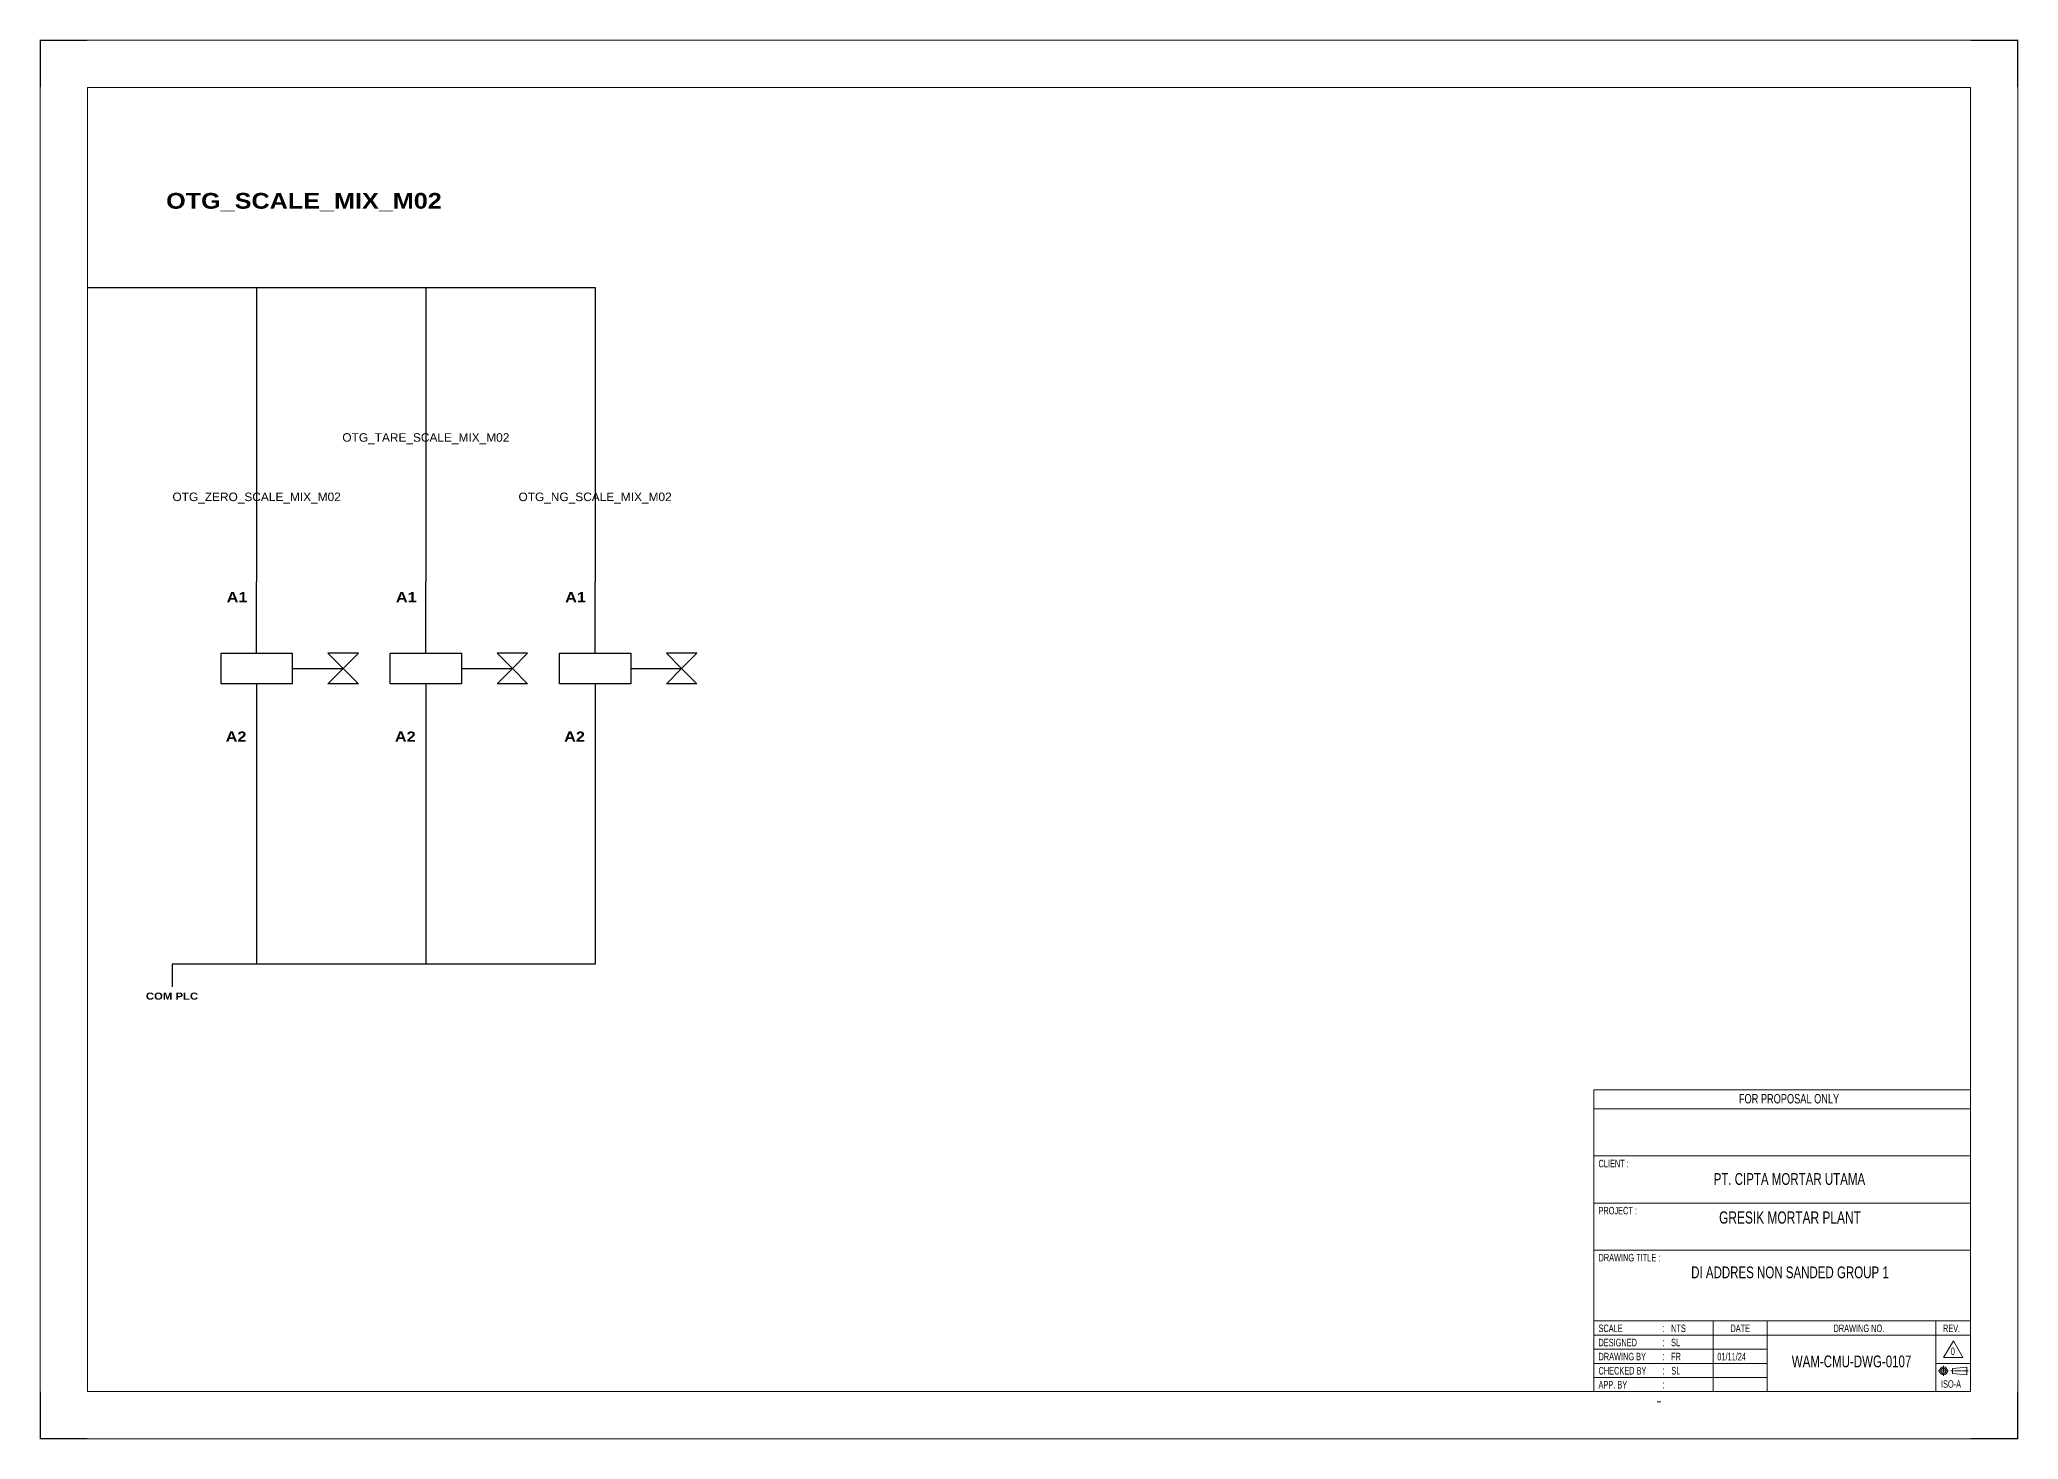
# Model space of a CAD drawing. Header units: centimetres. Extents: x 17259 to 54652, y 10858 to 53453.
# Drawn here: x 32814 to 39097, y 10858 to 15302 of the extents above; entities that cross this region are included whole.
import ezdxf
from ezdxf.enums import TextEntityAlignment as Align

# ---------------------------------------------------------------- set-up
doc = ezdxf.new("R2010")
doc.units = ezdxf.units.CM
doc.header["$MEASUREMENT"] = 0
doc.linetypes.add('CENTER', pattern=[2, 1.25, -0.25, 0.25, -0.25])
for name, color, linetype in [('1', 7, 'Continuous'), ('Etiket-Line-L', 7, 'Continuous'), ('EtIket-Line-S', 2, 'Continuous'), ('Etiket-Text-List0', 2, 'Continuous'), ('Etiket-Text-List1', 3, 'Continuous'), ('Etiket-Text-List2', 1, 'Continuous')]:
    doc.layers.add(name, color=color, linetype=linetype)
for name, color, linetype, lineweight in [('Center_line', 2, 'CENTER', 5), ('Etiket', 7, 'Continuous', 5), ('Object', 4, 'Continuous', 25)]:
    doc.layers.add(name, color=color, linetype=linetype, lineweight=lineweight)
doc.styles.add('Bold', font='ariblk.ttf', dxfattribs={"height": 25.4})
doc.styles.add('DIM', font='romans', dxfattribs={"height": 6.096})
doc.styles.get("Standard").update_dxf_attribs({"font": 'arial.ttf'})

# ---------------------------------------------------------------- blocks, each defined once
blk = doc.blocks.new('x5 Out Line')
at = {"const_width": 0.3}
for points in [[(9.65, 286.71), (0, 286.71), (0, 277.06)], [(405.45, 277.06), (405.45, 286.71), (395.8, 286.71)], [(0, 9.65), (0, 0), (9.65, 0)], [(405.45, 9.65), (405.45, 0), (395.8, 0)]]:
    blk.add_lwpolyline(points, dxfattribs=at)
at = {"lineweight": 15}
blk.add_lwpolyline([(395.8, 9.65), (395.8, 277.06), (9.65, 277.06), (9.65, 9.65)], close=True, dxfattribs=at)
at = {"layer": 'EtIket-Line-S', "lineweight": 9, "ltscale": 0.5}
blk.add_lwpolyline([(0, 0), (405.45, 0), (405.45, 286.71), (0, 286.71)], close=True, dxfattribs=at)
blk = doc.blocks.new('A$C6CDB76E5')
at = {"lineweight": 15}
for p, q in [((-196.2, 0), (-196.2, 157.1)), ((-196.2, 157.1), (0, 157.1)), ((0, 0), (0, 157.1)), ((-196.2, 147.3), (0, 147.3)), ((-196.2, 122.8), (0, 122.8)), ((-196.2, 98.2), (0, 98.2)), ((-196.2, 73.7), (0, 73.7)), ((-196.2, 36.8), (0, 36.8)), ((-134, 0), (-134, 36.8)), ((-105.9, 0), (-105.9, 36.8)), ((-18.1, 0), (-18.1, 36.8)), ((-196.2, 29.4), (0, 29.4)), ((-196.2, 22.1), (-105.9, 22.1)), ((-196.2, 14.7), (-105.9, 14.7)), ((-18.1, 14.7), (0, 14.7)), ((-196.2, 7.4), (-105.9, 7.4))]:
    blk.add_line(p, q, dxfattribs=at)
at = {"layer": 'Center_line', "lineweight": 13}
for p, q in [((-16.9, 10.8), (-11.3, 10.8)), ((-14.1, 13.5), (-14.1, 8)), ((-10.3, 10.8), (-1.2, 10.8))]:
    blk.add_line(p, q, dxfattribs=at)
at = {"layer": 'Etiket-Line-L', "lineweight": 15}
for p, q in [((0, 0), (0, 122.6)), ((-196.2, 0), (0, 0))]:
    blk.add_line(p, q, dxfattribs=at)
blk.add_lwpolyline([(-9, 26.4), (-4, 17.7), (-14.1, 17.7)], close=True, dxfattribs=at)
at = {"layer": 'Object', "lineweight": 15}
blk.add_lwpolyline([(-9.5, 9.5), (-1.9, 8.7), (-1.9, 12.8), (-9.5, 12)], close=True, dxfattribs=at)
for radius in [2.03, 1.27]:
    blk.add_circle((-14.1, 10.8), radius, dxfattribs=at)
at = {"layer": '1', "color": 3, "lineweight": 9, "width": 0.7}
blk.add_text('ISO-A', height=3.91, dxfattribs=at).set_placement((-15.4, 2))
at = {"layer": 'Etiket-Text-List0', "lineweight": 13, "width": 0.7}
for s, height, p in [('CLIENT :', 3.92, (-193.8, 116.8)), ('PROJECT :', 3.92, (-193.8, 92.3)), ('DRAWING TITLE :', 3.923, (-193.8, 67.8)), ('SCALE', 3.92, (-193.8, 31)), (':', 4.17, (-160.6, 31)), ('DATE', 3.92, (-125.1, 31)), ('DRAWING NO.', 3.923, (-71.4, 31)), ('REV.', 3.92, (-14.4, 31)), ('DESIGNED', 3.92, (-193.8, 23.6)), (':', 4.17, (-160.6, 23.6)), ('CHECKED BY ', 3.923, (-193.8, 8.9)), ('DRAWING BY', 3.92, (-193.8, 16.3)), (':', 4.17, (-160.6, 16.3)), (':', 4.17, (-160.6, 8.9)), ('APP. BY ', 3.92, (-193.8, 1.6)), (':', 4.17, (-160.6, 1.6))]:
    blk.add_text(s, height=height, dxfattribs=at).set_placement(p)
at = {"layer": 'Etiket-Text-List1', "lineweight": 9, "width": 0.7}
for tag, p in [('1:XXXX', (-156, 31)), ('EN', (-156, 23.6)), ('DD/MM/YY', (-131.3, 23.6)), ('1', (-10.3, 19.1)), ('EN', (-156, 16.3)), ('EN', (-155.8, 8.9)), ('DD/MM/YY', (-131.3, 16.3)), ('DD/MM/YY', (-131.3, 8.9)), ('EN', (-155.7, 1.6)), ('DD/MM/YY', (-131.3, 1.6))]:
    blk.add_attdef(tag, p, '', height=3.92, dxfattribs=at)
at = {"layer": 'Etiket-Text-List2', "lineweight": 13, "width": 0.7}
for tag, height, p in [('FOR FABRICATION', 4.9, (-94.6, 150.1)), ('CLIENT_NAME', 6.13, (-94.1, 107.7)), ('PROJECT_1', 4.9, (-94.1, 87.5)), ('PROJECT_2', 4.9, (-94.1, 79.2)), ('DRAWING_TITLE1', 6.13, (-94.1, 59)), ('DRAWING_TITLE2', 6.13, (-94.1, 49.9)), ('DRAWING_TITLE3', 6.13, (-94.1, 40.1)), ('LDP-X-XXX-AR-01', 6.13, (-62, 12.7))]:
    blk.add_attdef(tag, text='', height=height, dxfattribs=at).set_placement(p, align=Align.CENTER)

msp = doc.modelspace()

# ---------------------------------------------------------------- linework, layer by layer
at = {"color": 146, "ltscale": 50, "true_color": 0x105689}
for p, q in [((32966, 14515.3), (33503.3, 14515.3)), ((33503.3, 14515.3), (34040.6, 14515.3)), ((33503.3, 14515.3), (33503.3, 13580.5)), ((34040.6, 14515.3), (34577.9, 14515.3)), ((34040.6, 14515.3), (34040.6, 13580.5)), ((34577.9, 14515.3), (34577.9, 13580.5)), ((33503.3, 13038.3), (33503.3, 12366.7)), ((34040.6, 13031.3), (34040.6, 12366.7)), ((34577.9, 13031.3), (34577.9, 12366.7)), ((34577.9, 12366.7), (33234.7, 12366.7)), ((33234.7, 12366.7), (33234.7, 12294.7))]:
    msp.add_line(p, q, dxfattribs=at)
at = {"ltscale": 50}
for p, q in [((33503.3, 13354.4), (33503.3, 13580.5)), ((34040.6, 13354.4), (34040.6, 13580.5)), ((34577.9, 13354.4), (34577.9, 13580.5)), ((33503.3, 13257.4), (33503.3, 13031.3)), ((33616.4, 13305.9), (33777.9, 13305.9)), ((34040.6, 13257.4), (34040.6, 13031.3)), ((34153.7, 13305.9), (34315.2, 13305.9)), ((34577.9, 13257.4), (34577.9, 13031.3)), ((34691, 13305.9), (34852.5, 13305.9))]:
    msp.add_line(p, q, dxfattribs=at)
for points in [[(33390.2, 13354.4), (33616.4, 13354.4), (33616.4, 13257.4), (33390.2, 13257.4)], [(33777.9, 13305.9), (33826.4, 13354.4), (33729.5, 13354.4)], [(33927.5, 13354.4), (34153.7, 13354.4), (34153.7, 13257.4), (33927.5, 13257.4)], [(34315.2, 13305.9), (34363.7, 13354.4), (34266.8, 13354.4)], [(34464.8, 13354.4), (34691, 13354.4), (34691, 13257.4), (34464.8, 13257.4)], [(34852.5, 13305.9), (34901, 13354.4), (34804.1, 13354.4)], [(33777.9, 13305.9), (33826.4, 13257.4), (33729.5, 13257.4)], [(34315.2, 13305.9), (34363.7, 13257.4), (34266.8, 13257.4)], [(34852.5, 13305.9), (34901, 13257.4), (34804.1, 13257.4)]]:
    msp.add_lwpolyline(points, close=True, dxfattribs=at)

# ---------------------------------------------------------------- block references
at = {"layer": 'Etiket', "lineweight": 0}
ref = msp.add_blockref('A$C6CDB76E5', (38944.9, 11010), dxfattribs=dict(at, xscale=6.095870930054101, yscale=6.095870930054101, zscale=6.095870930054101))
ref.add_attrib('FOR FABRICATION', 'FOR PROPOSAL ONLY', dxfattribs={"layer": 'Etiket-Text-List2', "lineweight": 13, "height": 29.894, "width": 0.7}).set_placement((38368.4, 11924.9), align=Align.CENTER)
ref.add_attrib('CLIENT_NAME', 'PT. CIPTA MORTAR UTAMA', dxfattribs={"layer": 'Etiket-Text-List2', "lineweight": 13, "height": 37.368, "width": 0.7}).set_placement((38369.5, 11666.3), align=Align.CENTER)
ref.add_attrib('PROJECT_1', 'GRESIK MORTAR PLANT', dxfattribs={"layer": 'Etiket-Text-List2', "lineweight": 13, "height": 38.709, "width": 0.7}).set_placement((38371.4, 11543.3), align=Align.CENTER)
ref.add_attrib('DRAWING_TITLE1', 'DI ADDRES NON SANDED GROUP 1', dxfattribs={"layer": 'Etiket-Text-List2', "lineweight": 13, "height": 37.368, "width": 0.7}).set_placement((38371.4, 11369.9), align=Align.CENTER)
ref.add_attrib('1:XXXX', 'NTS', (37993.9, 11198.9), dxfattribs={"layer": 'Etiket-Text-List1', "lineweight": 13, "height": 23.92, "width": 0.7})
ref.add_attrib('EN', 'SL', (37993.9, 11154.1), dxfattribs={"layer": 'Etiket-Text-List1', "lineweight": 13, "height": 23.92, "width": 0.7})
ref.add_attrib('EN', 'FR', (37993.9, 11109.2), dxfattribs={"layer": 'Etiket-Text-List1', "lineweight": 13, "height": 23.92, "width": 0.7})
ref.add_attrib('DD/MM/YY', '01/11/24', (38140.7, 11109.2), dxfattribs={"layer": 'Etiket-Text-List1', "lineweight": 13, "height": 23.92, "width": 0.7})
ref.add_attrib('EN', 'SL', (37994.8, 11064.4), dxfattribs={"layer": 'Etiket-Text-List1', "lineweight": 13, "height": 23.92, "width": 0.7})
ref.add_attrib('LDP-X-XXX-AR-01', 'WAM-CMU-DWG-0107', dxfattribs={"layer": 'Etiket-Text-List2', "lineweight": 15, "height": 37.368, "width": 0.7}).set_placement((38566.9, 11087.2), align=Align.CENTER)
ref.add_attrib('1', '0', (38882, 11126.1), dxfattribs={"layer": 'Etiket-Text-List1', "lineweight": 13, "height": 23.9, "width": 0.7})
at = {"layer": 'Etiket-Line-L', "lineweight": 0}
ref = msp.add_blockref('x5 Out Line', (32816.5, 10860.5), dxfattribs=dict(at, xscale=15.48351216233742, yscale=15.48351216233742, zscale=15.48351216233742))
ref.add_attrib('FILE_NAME', '-', (37946.7, 10968.5), dxfattribs={"layer": 'Etiket-Text-List1', "lineweight": 13, "height": 21.7, "style": 'DIM', "width": 0.7})

# ---------------------------------------------------------------- texts
at = {"ltscale": 500, "style": 'Bold'}
msp.add_text('OTG_SCALE_MIX_M02', height=50, dxfattribs=at).set_placement((33216, 14765.3))
at = {"ltscale": 50}
for s, p in [('OTG_TARE_SCALE_MIX_M02', (34040.6, 14039)), ('OTG_ZERO_SCALE_MIX_M02', (33503.3, 13850.5)), ('OTG_NG_SCALE_MIX_M02', (34577.9, 13850.5))]:
    msp.add_text(s, height=27, dxfattribs=at).set_placement(p, align=Align.MIDDLE_CENTER)
at = {"ltscale": 500, "style": 'Bold'}
for p in [(33474.2, 13548.2), (34011.5, 13548.2), (34548.8, 13548.2)]:
    msp.add_text('A1', height=32.31, dxfattribs=at).set_placement(p, align=Align.TOP_RIGHT)
for p in [(33471, 13063.6), (34008.3, 13063.6), (34545.6, 13063.6)]:
    msp.add_text('A2', height=32.31, dxfattribs=at).set_placement(p, align=Align.BOTTOM_RIGHT)
at = {"ltscale": 50, "style": 'Bold'}
msp.add_text('COM PLC', height=22.5, dxfattribs=at).set_placement((33234.7, 12276.7), align=Align.TOP_CENTER)

doc.saveas('drawing.dxf')
